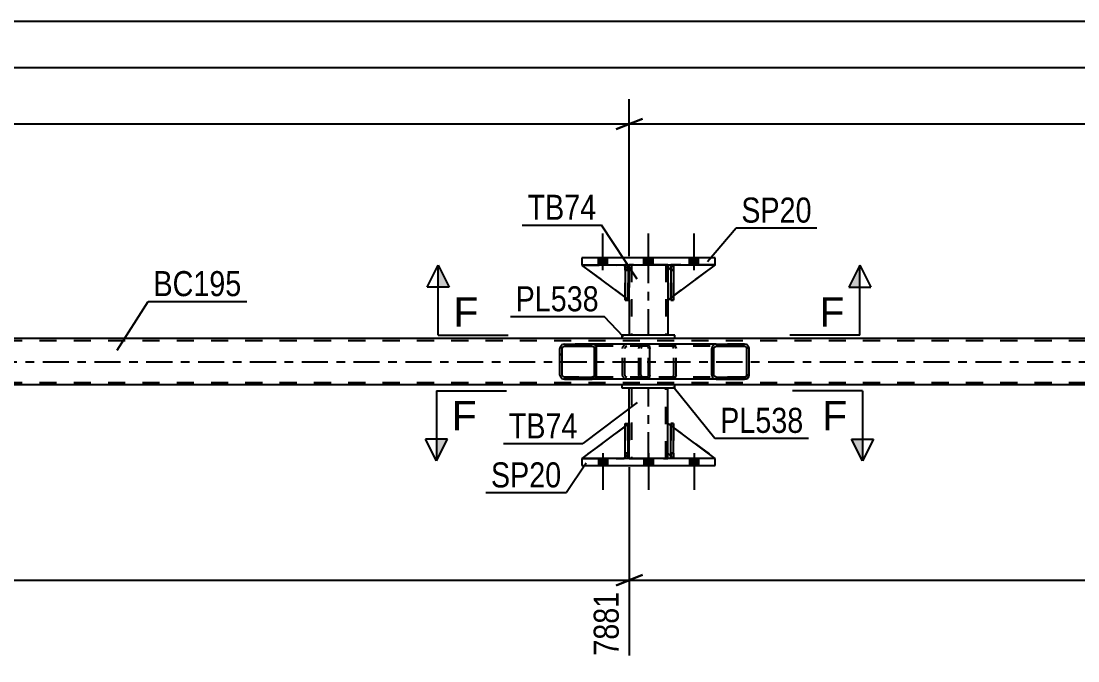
# Model space of a CAD drawing. Header units: millimetres. Extents: x 0 to 841, y 0 to 594.
# Drawn here: x 265 to 385.7, y 204 to 277.1 of the extents above; entities that cross this region are included whole.
import ezdxf

# ---------------------------------------------------------------- set-up
doc = ezdxf.new("R2010")
doc.units = ezdxf.units.MM
doc.linetypes.add('DXK_LINE_DOT2', pattern=[3.9198, 1.9599, -1.9599])
doc.linetypes.add('DXK_LINE_DOT3', pattern=[5.9187, 2.979, -0.9799, 0.9799, -0.9799])
doc.styles.add('Arial', font='ARIAL.TTF', dxfattribs={"height": 0.2})
doc.styles.add('Arial Narrow', font='ARIALN.TTF', dxfattribs={"height": 0.2})

# ---------------------------------------------------------------- blocks, each defined once
blk = doc.blocks.new('Part-800831068-2782 - 2778')
at = {"color": 2, "linetype": 'Continuous'}
for p, q in [((339.25, 227.11), (339.25, 231.11)), ((339.25, 231.11), (339.57, 231.11)), ((339.57, 227.11), (339.57, 231.11)), ((339.25, 227.11), (339.25, 227.11)), ((339.57, 227.11), (339.25, 227.11))]:
    blk.add_line(p, q, dxfattribs=at)
at = {"color": 7, "linetype": 'DXK_LINE_DOT2'}
for p, q in [((339.25, 231.11), (339.25, 227.71)), ((339.57, 227.71), (339.57, 231.11)), ((339.25, 227.71), (339.25, 227.11)), ((339.25, 227.71), (339.57, 227.71)), ((339.57, 227.11), (339.57, 227.71)), ((339.57, 227.11), (339.57, 227.11))]:
    blk.add_line(p, q, dxfattribs=at)
blk = doc.blocks.new('Part-800831068-2814 - 2778')
at = {"color": 2, "linetype": 'Continuous'}
for p, q in [((339.25, 248.95), (338.9, 248.6)), ((344.3, 249.2), (339.57, 245.69)), ((338.9, 248.6), (338.9, 245.2)), ((339.25, 245.46), (338.9, 245.2))]:
    blk.add_line(p, q, dxfattribs=at)
at = {"color": 7, "linetype": 'DXK_LINE_DOT2'}
for p, q in [((339.5, 249.2), (339.25, 248.95)), ((344.3, 249.2), (339.5, 249.2)), ((339.57, 245.69), (339.25, 245.46))]:
    blk.add_line(p, q, dxfattribs=at)
blk = doc.blocks.new('Part-800831068-2780 - 2778')
at = {"color": 7, "linetype": 'DXK_LINE_DOT2'}
for p, q in [((339.57, 231.11), (339.25, 231.11)), ((339.25, 227.71), (339.25, 231.11)), ((339.25, 231.11), (339.25, 227.11)), ((339.57, 231.11), (339.57, 227.71)), ((339.57, 227.11), (339.57, 231.11)), ((339.57, 227.71), (339.25, 227.71)), ((339.25, 227.11), (339.25, 227.71)), ((339.57, 227.11), (339.25, 227.11)), ((339.57, 227.71), (339.57, 227.11)), ((339.57, 227.11), (339.57, 227.11))]:
    blk.add_line(p, q, dxfattribs=at)
blk = doc.blocks.new('Part-800831068-2781 - 2778')
at = {"color": 7, "linetype": 'DXK_LINE_DOT2'}
for p, q in [((334.05, 231.11), (334.37, 231.11)), ((334.05, 227.71), (334.05, 231.11)), ((334.05, 231.11), (334.05, 227.11)), ((334.37, 231.11), (334.37, 227.71)), ((334.37, 227.11), (334.37, 231.02)), ((334.37, 227.71), (334.05, 227.71)), ((334.05, 227.11), (334.05, 227.71)), ((334.37, 227.11), (334.05, 227.11)), ((334.37, 227.71), (334.37, 227.11)), ((334.37, 227.11), (334.37, 227.11))]:
    blk.add_line(p, q, dxfattribs=at)
blk = doc.blocks.new('Part-800831068-2783 - 2778')
at = {"color": 2, "linetype": 'Continuous'}
for p, q in [((334.05, 227.11), (334.05, 231.11)), ((334.05, 231.11), (334.37, 231.11)), ((334.37, 227.11), (334.37, 231.11)), ((334.05, 227.11), (334.05, 227.11)), ((334.37, 227.11), (334.05, 227.11))]:
    blk.add_line(p, q, dxfattribs=at)
at = {"color": 7, "linetype": 'DXK_LINE_DOT2'}
for p, q in [((334.05, 231.11), (334.05, 227.71)), ((334.37, 227.71), (334.37, 231.11)), ((334.05, 227.71), (334.05, 227.11)), ((334.05, 227.71), (334.37, 227.71)), ((334.37, 227.11), (334.37, 227.71)), ((334.37, 227.11), (334.37, 227.11))]:
    blk.add_line(p, q, dxfattribs=at)
blk = doc.blocks.new('Part-800831068-2784 - 2778')
at = {"color": 7, "linetype": 'DXK_LINE_DOT2'}
for p, q in [((334.5, 231.11), (329.1, 227.11)), ((334.5, 227.71), (334.5, 231.11)), ((334.5, 231.11), (334.5, 227.71)), ((329.1, 227.11), (333.9, 227.11)), ((333.9, 227.11), (334.5, 227.71)), ((334.5, 227.71), (333.9, 227.11)), ((334.5, 227.71), (334.5, 227.71))]:
    blk.add_line(p, q, dxfattribs=at)
blk = doc.blocks.new('Part-800831068-2785 - 2778')
at = {"color": 2, "linetype": 'Continuous'}
for p, q in [((334.05, 230.78), (329.1, 227.11)), ((334.5, 231.11), (334.37, 231.02)), ((334.5, 227.71), (334.5, 231.11)), ((334.05, 227.27), (333.9, 227.11)), ((334.5, 227.71), (334.37, 227.59)), ((334.5, 227.71), (334.5, 227.71))]:
    blk.add_line(p, q, dxfattribs=at)
at = {"color": 7, "linetype": 'DXK_LINE_DOT2'}
for p, q in [((334.37, 231.02), (334.05, 230.78)), ((334.5, 227.71), (334.5, 231.11)), ((329.1, 227.11), (333.9, 227.11)), ((334.5, 227.71), (333.9, 227.11)), ((334.37, 227.59), (334.05, 227.27))]:
    blk.add_line(p, q, dxfattribs=at)
blk = doc.blocks.new('Part-800831068-2787 - 2778')
at = {"color": 7, "linetype": 'DXK_LINE_DOT2'}
for p, q in [((338.9, 227.71), (338.9, 231.11)), ((338.9, 231.11), (344.3, 227.11)), ((339.5, 227.11), (338.9, 227.71)), ((344.3, 227.11), (339.5, 227.11))]:
    blk.add_line(p, q, dxfattribs=at)
blk = doc.blocks.new('Part-800831068-2788 - 2778')
at = {"color": 2, "linetype": 'Continuous'}
for p, q in [((338.9, 227.71), (338.9, 231.11)), ((339.25, 230.85), (338.9, 231.11)), ((344.3, 227.11), (339.57, 230.62)), ((339.25, 227.36), (338.9, 227.71))]:
    blk.add_line(p, q, dxfattribs=at)
at = {"color": 7, "linetype": 'DXK_LINE_DOT2'}
for p, q in [((339.57, 230.62), (339.25, 230.85)), ((339.5, 227.11), (339.25, 227.36)), ((344.3, 227.11), (339.5, 227.11)), ((344.3, 227.11), (344.3, 227.11)), ((344.3, 227.11), (344.3, 227.11))]:
    blk.add_line(p, q, dxfattribs=at)
blk = doc.blocks.new('Part-800831068-2865 - 2778')
at = {"color": 7, "linetype": 'DXK_LINE_DOT2'}
for p, q in [((339.25, 248.6), (339.25, 249.2)), ((339.25, 249.2), (339.25, 249.2)), ((339.25, 249.2), (339.25, 245.2)), ((339.57, 249.2), (339.25, 249.2)), ((339.57, 248.6), (339.57, 249.2)), ((339.57, 245.2), (339.57, 249.2)), ((339.25, 245.2), (339.25, 248.6)), ((339.25, 248.6), (339.57, 248.6)), ((339.57, 248.6), (339.57, 245.2)), ((339.25, 245.2), (339.57, 245.2))]:
    blk.add_line(p, q, dxfattribs=at)
blk = doc.blocks.new('Part-800831068-2866 - 2778')
at = {"color": 7, "linetype": 'DXK_LINE_DOT2'}
for p, q in [((334.05, 248.6), (334.05, 249.2)), ((334.05, 249.2), (334.05, 249.2)), ((334.05, 249.2), (334.05, 245.2)), ((334.37, 249.2), (334.05, 249.2)), ((334.37, 248.6), (334.37, 249.2)), ((334.37, 245.2), (334.37, 249.2)), ((334.05, 245.2), (334.05, 248.6)), ((334.05, 248.6), (334.37, 248.6)), ((334.37, 248.6), (334.37, 245.2)), ((334.05, 245.2), (334.37, 245.2))]:
    blk.add_line(p, q, dxfattribs=at)
blk = doc.blocks.new('Part-800831068-2809 - 2778')
at = {"color": 2, "linetype": 'Continuous'}
for p, q in [((339.57, 249.2), (339.25, 249.2)), ((339.25, 249.2), (339.25, 245.2)), ((339.57, 249.2), (339.57, 249.2)), ((339.57, 249.2), (339.57, 245.2)), ((339.57, 245.2), (339.25, 245.2))]:
    blk.add_line(p, q, dxfattribs=at)
at = {"color": 7, "linetype": 'DXK_LINE_DOT2'}
for p, q in [((339.25, 248.6), (339.25, 249.2)), ((339.57, 248.6), (339.57, 249.2)), ((339.57, 249.2), (339.57, 249.2)), ((339.57, 248.6), (339.25, 248.6)), ((339.25, 248.6), (339.25, 245.2)), ((339.57, 245.2), (339.57, 248.6))]:
    blk.add_line(p, q, dxfattribs=at)
blk = doc.blocks.new('Part-800831068-2810 - 2778')
at = {"color": 2, "linetype": 'Continuous'}
for p, q in [((334.37, 249.2), (334.05, 249.2)), ((334.05, 249.2), (334.05, 245.2)), ((334.37, 249.2), (334.37, 249.2)), ((334.37, 249.2), (334.37, 245.2)), ((334.37, 245.2), (334.05, 245.2))]:
    blk.add_line(p, q, dxfattribs=at)
at = {"color": 7, "linetype": 'DXK_LINE_DOT2'}
for p, q in [((334.05, 248.6), (334.05, 249.2)), ((334.37, 248.6), (334.37, 249.2)), ((334.37, 249.2), (334.37, 249.2)), ((334.37, 248.6), (334.05, 248.6)), ((334.05, 248.6), (334.05, 245.2)), ((334.37, 245.2), (334.37, 248.6))]:
    blk.add_line(p, q, dxfattribs=at)
blk = doc.blocks.new('Part-800831068-2811 - 2778')
at = {"color": 7, "linetype": 'DXK_LINE_DOT2'}
for p, q in [((329.1, 249.19), (333.9, 249.2)), ((334.5, 245.2), (329.1, 249.19)), ((333.9, 249.2), (334.5, 248.6)), ((334.5, 248.6), (333.9, 249.2)), ((334.5, 248.6), (334.5, 245.2)), ((334.5, 248.6), (334.5, 248.6)), ((334.5, 248.6), (334.5, 245.2))]:
    blk.add_line(p, q, dxfattribs=at)
blk = doc.blocks.new('Part-800831068-2812 - 2778')
at = {"color": 7, "linetype": 'DXK_LINE_DOT2'}
for p, q in [((333.9, 249.2), (329.1, 249.19)), ((333.9, 249.2), (334.5, 248.6)), ((334.37, 248.72), (334.05, 249.04)), ((334.5, 248.6), (334.5, 245.2)), ((334.37, 245.29), (334.05, 245.53))]:
    blk.add_line(p, q, dxfattribs=at)
at = {"color": 2, "linetype": 'Continuous'}
for p, q in [((334.05, 245.53), (329.1, 249.19)), ((334.05, 249.04), (333.9, 249.2)), ((334.5, 248.6), (334.37, 248.72)), ((334.5, 248.6), (334.5, 248.6)), ((334.5, 245.2), (334.5, 248.6)), ((334.37, 245.29), (334.5, 245.2)), ((334.5, 245.2), (334.5, 245.2))]:
    blk.add_line(p, q, dxfattribs=at)
blk = doc.blocks.new('Part-800831068-2813 - 2778')
at = {"color": 7, "linetype": 'DXK_LINE_DOT2'}
for p, q in [((339.5, 249.2), (338.9, 248.6)), ((338.9, 245.2), (344.3, 249.2)), ((344.3, 249.2), (339.5, 249.2)), ((338.9, 248.6), (338.9, 245.2))]:
    blk.add_line(p, q, dxfattribs=at)
blk = doc.blocks.new('Part-800831068-2864 - 2778')
at = {"color": 2, "linetype": 'Continuous'}
for p, q in [((329.1, 227.11), (329.1, 226.31)), ((344.3, 227.11), (329.1, 227.11)), ((344.3, 226.31), (344.3, 227.11)), ((329.1, 226.31), (344.3, 226.31))]:
    blk.add_line(p, q, dxfattribs=at)
blk = doc.blocks.new('Part-800831068-2833 - 2778')
at = {"linetype": 'Continuous'}
h = blk.add_hatch(dxfattribs=at)
h.set_pattern_fill('', scale=0.7, style=0, pattern_type=0)
h.set_pattern_definition([(45, (348.147, 239.856), (-1.57154, 1.57154), [])])
h.paths.add_polyline_path([(348.19, 239.67), (348.15, 239.86), (348.04, 240.01), (347.87, 240.12), (347.68, 240.15), (344.44, 240.15), (344.24, 240.12), (344.08, 240.01), (343.97, 239.86), (343.93, 239.67), (343.93, 236.63), (343.97, 236.45), (344.08, 236.29), (344.24, 236.19), (344.44, 236.15), (347.68, 236.15), (347.87, 236.19), (348.04, 236.29), (348.15, 236.45), (348.19, 236.63)])
h.paths.add_polyline_path([(347.91, 236.54), (347.86, 236.46), (347.77, 236.41), (347.68, 236.39), (344.44, 236.39), (344.34, 236.41), (344.26, 236.46), (344.2, 236.54), (344.18, 236.63), (344.18, 239.67), (344.2, 239.76), (344.26, 239.84), (344.34, 239.89), (344.44, 239.91), (347.68, 239.91), (347.77, 239.89), (347.86, 239.84), (347.91, 239.76), (347.93, 239.67), (347.93, 236.63)])
at = {"color": 7, "linetype": 'DXK_LINE_DOT2'}
for p, q in [((335.58, 239.67), (335.62, 239.86)), ((335.58, 236.63), (335.58, 239.67)), ((335.85, 239.76), (335.84, 239.67)), ((335.84, 236.63), (335.84, 239.67)), ((335.91, 239.84), (335.85, 239.76)), ((335.9, 240.12), (336.09, 240.15)), ((335.99, 239.89), (335.91, 239.84)), ((336.09, 239.91), (335.99, 239.89)), ((336.57, 240.15), (336.09, 240.15)), ((347.68, 239.91), (336.09, 239.91)), ((339.33, 240.15), (339.52, 240.12)), ((339.42, 239.89), (339.33, 239.91)), ((339.51, 239.84), (339.42, 239.89)), ((339.56, 239.76), (339.51, 239.84)), ((339.58, 239.67), (339.56, 239.76)), ((339.58, 236.63), (339.58, 239.67)), ((339.8, 239.86), (339.84, 239.67)), ((339.84, 236.63), (339.84, 239.67)), ((347.68, 240.15), (344.44, 240.15)), ((335.62, 236.45), (335.58, 236.63)), ((335.84, 236.63), (335.85, 236.54)), ((339.56, 236.54), (339.58, 236.63)), ((339.84, 236.63), (339.8, 236.45)), ((335.85, 236.54), (335.91, 236.46)), ((336.09, 236.15), (335.9, 236.19)), ((335.91, 236.46), (335.99, 236.41)), ((335.99, 236.41), (336.09, 236.39)), ((347.68, 236.39), (336.09, 236.39)), ((336.57, 236.15), (336.09, 236.15)), ((339.33, 236.39), (339.42, 236.41)), ((339.52, 236.19), (339.33, 236.15)), ((339.42, 236.41), (339.51, 236.46)), ((339.51, 236.46), (339.56, 236.54)), ((347.68, 236.15), (344.44, 236.15))]:
    blk.add_line(p, q, dxfattribs=at)
at = {"color": 2, "linetype": 'Continuous'}
for p, q in [((344.44, 240.15), (336.57, 240.15)), ((343.97, 239.86), (343.93, 239.67)), ((343.93, 236.63), (343.93, 239.67)), ((344.18, 239.67), (344.2, 239.76)), ((344.18, 236.63), (344.18, 239.67)), ((344.2, 239.76), (344.26, 239.84)), ((344.44, 240.15), (344.24, 240.12)), ((344.26, 239.84), (344.34, 239.89)), ((344.34, 239.89), (344.44, 239.91)), ((344.44, 240.15), (347.68, 240.15)), ((344.44, 239.91), (347.68, 239.91)), ((347.87, 240.12), (347.68, 240.15)), ((347.68, 239.91), (347.77, 239.89)), ((347.77, 239.89), (347.86, 239.84)), ((347.86, 239.84), (347.91, 239.76)), ((347.91, 239.76), (347.93, 239.67)), ((347.93, 236.63), (347.93, 239.67)), ((348.19, 239.67), (348.15, 239.86)), ((348.19, 236.63), (348.19, 239.67)), ((343.93, 236.63), (343.97, 236.45)), ((344.2, 236.54), (344.18, 236.63)), ((347.93, 236.63), (347.91, 236.54)), ((348.15, 236.45), (348.19, 236.63)), ((344.44, 236.15), (336.57, 236.15)), ((344.26, 236.46), (344.2, 236.54)), ((344.24, 236.19), (344.44, 236.15)), ((344.34, 236.41), (344.26, 236.46)), ((344.44, 236.39), (344.34, 236.41)), ((344.44, 236.39), (347.68, 236.39)), ((344.44, 236.15), (347.68, 236.15)), ((347.77, 236.41), (347.68, 236.39)), ((347.68, 236.15), (347.87, 236.19)), ((347.86, 236.46), (347.77, 236.41)), ((347.91, 236.54), (347.86, 236.46))]:
    blk.add_line(p, q, dxfattribs=at)
at = {"color": 7, "linetype": 'DXK_LINE_DOT2'}
for centre, start, end in [((336.07, 239.65), 110.7584, 155.6801), ((339.35, 239.65), 24.32, 69.2417), ((336.07, 236.65), 204.32, 249.2417), ((339.35, 236.65), 290.7584, 335.6801)]:
    blk.add_arc(centre, 0.496, start, end, dxfattribs=at)
at = {"color": 2, "linetype": 'Continuous'}
for centre, start, end in [((344.42, 239.65), 110.7584, 155.6801), ((347.69, 239.65), 24.32, 69.2417), ((344.42, 236.65), 204.32, 249.2417), ((347.69, 236.65), 290.7584, 335.6801)]:
    blk.add_arc(centre, 0.496, start, end, dxfattribs=at)
blk = doc.blocks.new('Part-800831068-2849 - 2778')
at = {"color": 2, "linetype": 'Continuous'}
for p, q in [((339.7, 235.51), (333.7, 235.51)), ((333.7, 235.11), (333.7, 235.51)), ((339.7, 235.11), (339.7, 235.51)), ((339.7, 235.11), (333.7, 235.11))]:
    blk.add_line(p, q, dxfattribs=at)
blk = doc.blocks.new('Part-800831068-2854 - 2778')
at = {"color": 2, "linetype": 'Continuous'}
for p, q in [((334.5, 231.11), (334.5, 235.11)), ((338.9, 231.11), (338.9, 235.11)), ((334.5, 227.11), (334.5, 227.71)), ((338.9, 227.11), (338.9, 227.71))]:
    blk.add_line(p, q, dxfattribs=at)
at = {"color": 7, "linetype": 'DXK_LINE_DOT2'}
for p, q in [((338.9, 235.11), (334.5, 235.11)), ((334.74, 235.11), (334.74, 227.11)), ((338.66, 227.11), (338.66, 235.11)), ((334.5, 227.71), (334.5, 231.11)), ((338.9, 227.71), (338.9, 231.11)), ((334.5, 227.11), (338.9, 227.11))]:
    blk.add_line(p, q, dxfattribs=at)
at = {"color": 7, "linetype": 'DXK_LINE_DOT3'}
blk.add_line((336.7, 227.11), (336.7, 235.11), dxfattribs=at)
blk = doc.blocks.new('Part-800831068-2859 - 2778')
at = {"color": 2, "linetype": 'Continuous'}
for p, q in [((344.3, 250), (329.1, 250)), ((329.1, 250), (329.1, 249.2)), ((344.3, 249.2), (344.3, 250)), ((329.1, 249.2), (344.3, 249.2))]:
    blk.add_line(p, q, dxfattribs=at)
blk = doc.blocks.new('Part-800831068-2872 - 2778')
at = {"color": 2, "linetype": 'Continuous'}
for p, q in [((334.5, 249.2), (334.5, 248.6)), ((338.9, 249.2), (338.9, 248.6)), ((334.5, 245.2), (334.5, 241.19)), ((338.9, 245.2), (338.9, 241.19))]:
    blk.add_line(p, q, dxfattribs=at)
at = {"color": 7, "linetype": 'DXK_LINE_DOT2'}
for p, q in [((338.9, 249.2), (334.5, 249.2)), ((334.74, 249.2), (334.74, 241.19)), ((338.66, 249.2), (338.66, 241.19)), ((334.5, 248.6), (334.5, 245.2)), ((338.9, 248.6), (338.9, 245.2)), ((338.9, 241.19), (334.5, 241.19))]:
    blk.add_line(p, q, dxfattribs=at)
at = {"color": 7, "linetype": 'DXK_LINE_DOT3'}
blk.add_line((336.7, 241.19), (336.7, 249.2), dxfattribs=at)
blk = doc.blocks.new('Part-800831068-2885 - 2778')
at = {"linetype": 'Continuous'}
h = blk.add_hatch(dxfattribs=at)
h.set_pattern_fill('', scale=0.7, style=0, pattern_type=0)
h.set_pattern_definition([(45, (330.7364, 239.856), (-1.57154, 1.57154), [])])
h.paths.add_polyline_path([(330.77, 239.67), (330.74, 239.86), (330.63, 240.01), (330.46, 240.12), (330.27, 240.15), (327.09, 240.15), (326.9, 240.12), (326.73, 240.01), (326.62, 239.86), (326.58, 239.67), (326.58, 236.63), (326.62, 236.45), (326.73, 236.29), (326.9, 236.19), (327.09, 236.15), (330.27, 236.15), (330.46, 236.19), (330.63, 236.29), (330.74, 236.45), (330.77, 236.63)])
h.paths.add_polyline_path([(330.5, 236.54), (330.45, 236.46), (330.37, 236.41), (330.27, 236.39), (327.09, 236.39), (326.99, 236.41), (326.91, 236.46), (326.86, 236.54), (326.84, 236.63), (326.84, 239.67), (326.86, 239.76), (326.91, 239.84), (326.99, 239.89), (327.09, 239.91), (330.27, 239.91), (330.37, 239.89), (330.45, 239.84), (330.5, 239.76), (330.52, 239.67), (330.52, 236.63)])
at = {"color": 2, "linetype": 'Continuous'}
for p, q in [((326.62, 239.86), (326.58, 239.67)), ((326.58, 236.63), (326.58, 239.67)), ((326.84, 239.67), (326.86, 239.76)), ((326.84, 236.63), (326.84, 239.67)), ((326.86, 239.76), (326.91, 239.84)), ((327.09, 240.15), (326.9, 240.12)), ((326.91, 239.84), (326.99, 239.89)), ((326.99, 239.89), (327.09, 239.91)), ((327.09, 240.15), (330.27, 240.15)), ((327.09, 239.91), (330.27, 239.91)), ((336.57, 240.15), (330.27, 240.15)), ((330.46, 240.12), (330.27, 240.15)), ((330.27, 239.91), (330.37, 239.89)), ((330.37, 239.89), (330.45, 239.84)), ((330.45, 239.84), (330.5, 239.76)), ((330.5, 239.76), (330.52, 239.67)), ((330.52, 236.63), (330.52, 239.67)), ((330.77, 239.67), (330.74, 239.86)), ((330.77, 236.63), (330.77, 239.67)), ((336.57, 240.15), (336.68, 240.12)), ((336.68, 240.12), (336.76, 240.01)), ((336.76, 240.01), (336.82, 239.86)), ((336.82, 239.86), (336.84, 239.67)), ((336.84, 236.63), (336.84, 239.67)), ((326.58, 236.63), (326.62, 236.45)), ((326.86, 236.54), (326.84, 236.63)), ((330.52, 236.63), (330.5, 236.54)), ((330.74, 236.45), (330.77, 236.63)), ((336.84, 236.63), (336.82, 236.45)), ((326.91, 236.46), (326.86, 236.54)), ((326.9, 236.19), (327.09, 236.15)), ((326.99, 236.41), (326.91, 236.46)), ((327.09, 236.39), (326.99, 236.41)), ((327.09, 236.39), (330.27, 236.39)), ((327.09, 236.15), (330.27, 236.15)), ((330.37, 236.41), (330.27, 236.39)), ((330.27, 236.15), (330.46, 236.19)), ((336.57, 236.15), (330.27, 236.15)), ((330.45, 236.46), (330.37, 236.41)), ((330.5, 236.54), (330.45, 236.46)), ((336.68, 236.19), (336.57, 236.15)), ((336.76, 236.29), (336.68, 236.19)), ((336.82, 236.45), (336.76, 236.29))]:
    blk.add_line(p, q, dxfattribs=at)
at = {"color": 7, "linetype": 'DXK_LINE_DOT2'}
for p, q in [((330.27, 240.15), (327.09, 240.15)), ((336.57, 239.91), (327.09, 239.91)), ((333.74, 239.67), (333.77, 239.86)), ((333.74, 236.63), (333.74, 239.67)), ((334.01, 239.76), (333.99, 239.67)), ((333.99, 236.63), (333.99, 239.67)), ((334.06, 239.84), (334.01, 239.76)), ((334.05, 240.12), (334.24, 240.15)), ((334.06, 239.84), (334.08, 239.86)), ((334.08, 239.86), (334.14, 239.89)), ((334.14, 239.89), (334.24, 239.91)), ((335.58, 239.91), (335.58, 240.15)), ((336.62, 239.89), (336.57, 239.91)), ((336.67, 239.84), (336.62, 239.89)), ((336.7, 239.76), (336.67, 239.84)), ((336.71, 239.67), (336.7, 239.76)), ((336.71, 236.63), (336.71, 239.67)), ((333.77, 236.45), (333.74, 236.63)), ((333.99, 236.63), (334.01, 236.54)), ((336.7, 236.54), (336.71, 236.63)), ((336.57, 236.39), (327.09, 236.39)), ((330.27, 236.15), (327.09, 236.15)), ((334.01, 236.54), (334.06, 236.46)), ((334.24, 236.15), (334.05, 236.19)), ((334.06, 236.46), (334.08, 236.45)), ((334.08, 236.45), (334.14, 236.41)), ((334.14, 236.41), (334.24, 236.39)), ((335.58, 236.15), (335.58, 236.39)), ((336.57, 236.39), (336.62, 236.41)), ((336.62, 236.41), (336.67, 236.46)), ((336.67, 236.46), (336.7, 236.54))]:
    blk.add_line(p, q, dxfattribs=at)
at = {"color": 2, "linetype": 'Continuous'}
for centre, start, end in [((327.07, 239.66), 111.1941, 156.1506), ((330.29, 239.66), 23.8494, 68.8059), ((327.07, 236.65), 203.8494, 248.8059), ((330.29, 236.65), 291.1941, 336.1506)]:
    blk.add_arc(centre, 0.492, start, end, dxfattribs=at)
at = {"color": 7, "linetype": 'DXK_LINE_DOT2'}
for centre, start, end in [((334.22, 239.66), 111.1941, 156.1506), ((334.22, 236.65), 203.8494, 248.8059)]:
    blk.add_arc(centre, 0.492, start, end, dxfattribs=at)
blk = doc.blocks.new('Part-800831068-2901 - 2778')
at = {"color": 2, "linetype": 'Continuous'}
for p, q in [((339.7, 241.19), (333.7, 241.19)), ((333.7, 240.79), (333.7, 241.19)), ((339.7, 240.79), (333.7, 240.79)), ((339.7, 240.79), (339.7, 241.19))]:
    blk.add_line(p, q, dxfattribs=at)
blk = doc.blocks.new('Part-800831068-2950 - 2778')
at = {"color": 2, "linetype": 'Continuous'}
for p, q in [((739.46, 240.79), (72.18, 240.79)), ((333.7, 235.51), (169.43, 235.51)), ((589.1, 235.51), (339.7, 235.51))]:
    blk.add_line(p, q, dxfattribs=at)
at = {"color": 7, "linetype": 'DXK_LINE_DOT2'}
for p, q in [((739.46, 240.55), (72.18, 240.55)), ((739.46, 235.75), (72.18, 235.75)), ((339.7, 235.51), (333.7, 235.51))]:
    blk.add_line(p, q, dxfattribs=at)
at = {"color": 7, "linetype": 'DXK_LINE_DOT3'}
blk.add_line((72.18, 238.15), (739.46, 238.15), dxfattribs=at)
blk = doc.blocks.new('Bolt-800831068-2996 - 2778')
at = {"linetype": 'Continuous'}
for points in [[(332.02, 227.11), (330.98, 227.11), (330.98, 226.31), (332.02, 226.31)], [(332.02, 227.11), (330.98, 227.11), (330.98, 226.31), (332.02, 226.31)], [(332.02, 227.11), (330.98, 227.11), (330.98, 226.31), (332.02, 226.31)], [(337.22, 227.11), (336.18, 227.11), (336.18, 226.31), (337.22, 226.31)], [(337.22, 227.11), (336.18, 227.11), (336.18, 226.31), (337.22, 226.31)], [(342.42, 227.11), (341.38, 227.11), (341.38, 226.31), (342.42, 226.31)], [(342.42, 227.11), (341.38, 227.11), (341.38, 226.31), (342.42, 226.31)], [(342.42, 227.11), (341.38, 227.11), (341.38, 226.31), (342.42, 226.31)]]:
    blk.add_hatch(color=1, dxfattribs=at).paths.add_polyline_path(points)
at = {"color": 1, "linetype": 'Continuous'}
for p, q in [((330.98, 227.11), (330.98, 226.31)), ((330.98, 227.11), (330.98, 226.31)), ((330.98, 227.11), (330.98, 226.31)), ((331.5, 227.71), (331.5, 223.51)), ((331.5, 227.71), (331.5, 223.51)), ((331.5, 227.71), (331.5, 223.51)), ((332.02, 227.11), (332.02, 226.31)), ((332.02, 227.11), (332.02, 226.31)), ((332.02, 227.11), (332.02, 226.31)), ((336.18, 227.11), (336.18, 226.31)), ((336.18, 227.11), (336.18, 226.31)), ((336.7, 227.71), (336.7, 223.51)), ((336.7, 227.71), (336.7, 223.51)), ((337.22, 227.11), (337.22, 226.31)), ((337.22, 227.11), (337.22, 226.31)), ((341.38, 227.11), (341.38, 226.31)), ((341.38, 227.11), (341.38, 226.31)), ((341.38, 227.11), (341.38, 226.31)), ((341.9, 227.71), (341.9, 223.51)), ((341.9, 227.71), (341.9, 223.51)), ((341.9, 227.71), (341.9, 223.51)), ((342.42, 227.11), (342.42, 226.31)), ((342.42, 227.11), (342.42, 226.31)), ((342.42, 227.11), (342.42, 226.31))]:
    blk.add_line(p, q, dxfattribs=at)
blk = doc.blocks.new('Bolt-800831068-2997 - 2778')
at = {"linetype": 'Continuous'}
for points in [[(330.98, 249.2), (332.02, 249.2), (332.02, 250), (330.98, 250)], [(330.98, 249.2), (332.02, 249.2), (332.02, 250), (330.98, 250)], [(330.98, 249.2), (332.02, 249.2), (332.02, 250), (330.98, 250)], [(336.18, 249.2), (337.22, 249.2), (337.22, 250), (336.18, 250)], [(336.18, 249.2), (337.22, 249.2), (337.22, 250), (336.18, 250)], [(341.38, 249.2), (342.42, 249.2), (342.42, 250), (341.38, 250)], [(341.38, 249.2), (342.42, 249.2), (342.42, 250), (341.38, 250)], [(341.38, 249.2), (342.42, 249.2), (342.42, 250), (341.38, 250)]]:
    blk.add_hatch(color=1, dxfattribs=at).paths.add_polyline_path(points)
at = {"color": 1, "linetype": 'Continuous'}
for p, q in [((331.5, 248.6), (331.5, 252.8)), ((331.5, 248.6), (331.5, 252.8)), ((331.5, 248.6), (331.5, 252.8)), ((336.7, 248.6), (336.7, 252.8)), ((336.7, 248.6), (336.7, 252.8)), ((341.9, 248.6), (341.9, 252.8)), ((341.9, 248.6), (341.9, 252.8)), ((341.9, 248.6), (341.9, 252.8)), ((330.98, 249.2), (330.98, 250)), ((330.98, 249.2), (330.98, 250)), ((330.98, 249.2), (330.98, 250)), ((332.02, 249.2), (332.02, 250)), ((332.02, 249.2), (332.02, 250)), ((332.02, 249.2), (332.02, 250)), ((336.18, 249.2), (336.18, 250)), ((336.18, 249.2), (336.18, 250)), ((337.22, 249.2), (337.22, 250)), ((337.22, 249.2), (337.22, 250)), ((341.38, 249.2), (341.38, 250)), ((341.38, 249.2), (341.38, 250)), ((341.38, 249.2), (341.38, 250)), ((342.42, 249.2), (342.42, 250)), ((342.42, 249.2), (342.42, 250)), ((342.42, 249.2), (342.42, 250))]:
    blk.add_line(p, q, dxfattribs=at)
blk = doc.blocks.new('StraightDimension-800831068-3117 - 2778')
at = {"color": 7, "linetype": 'Continuous'}
for p, q in [((334.5, 250.2), (334.5, 268.16)), ((336, 265.91), (333, 264.71)), ((334.5, 265.31), (589.9, 265.31))]:
    blk.add_line(p, q, dxfattribs=at)
blk = doc.blocks.new('StraightDimension-800831068-3125 - 2778')
at = {"color": 7, "linetype": 'Continuous'}
for p, q in [((334.5, 250.2), (334.5, 268.16)), ((333, 264.71), (336, 265.91)), ((164.23, 265.31), (334.5, 265.31))]:
    blk.add_line(p, q, dxfattribs=at)
blk = doc.blocks.new('StraightDimension-800831068-3019 - 2778')
at = {"color": 7, "linetype": 'Continuous'}
blk.add_line((63.56, 271.75), (739.46, 271.75), dxfattribs=at)
blk = doc.blocks.new('StraightDimension-800831068-3064 - 2778')
at = {"color": 7, "linetype": 'Continuous'}
for p, q in [((334.5, 226.11), (334.5, 204.57)), ((336, 213.79), (333, 212.59)), ((334.5, 213.19), (589.9, 213.19))]:
    blk.add_line(p, q, dxfattribs=at)
blk = doc.blocks.new('StraightDimension-800831068-3070 - 2778')
at = {"color": 7, "linetype": 'Continuous'}
for p, q in [((334.5, 226.11), (334.5, 204.57)), ((333, 212.59), (336, 213.79)), ((164.23, 213.19), (334.5, 213.19))]:
    blk.add_line(p, q, dxfattribs=at)
at = {"color": 0, "linetype": 'Continuous'}
blk.add_wipeout([(333.9, 212.49), (329.7, 212.49), (329.7, 203.97), (333.9, 203.97)], dxfattribs=at)
at = {"color": 3, "linetype": 'Continuous', "style": 'Arial Narrow'}
blk.add_text('7881', height=2.863, rotation=90.0002, dxfattribs=at).set_placement((333.3, 204.57))
blk = doc.blocks.new('StraightDimension-800831068-3088 - 2778')
at = {"color": 7, "linetype": 'Continuous'}
blk.add_line((62.92, 277.06), (740.1, 277.06), dxfattribs=at)
blk = doc.blocks.new('Mark-800831068-2850 - 2778')
at = {"color": 0}
blk.add_wipeout([(328.6, 229.39), (328.6, 232.39), (320.74, 232.39), (320.74, 229.39)], dxfattribs=at)
blk.add_wipeout([(328.6, 229.39), (328.6, 232.39), (320.74, 232.39), (320.74, 229.39)], dxfattribs=at)
at = {"color": 30, "linetype": 'Continuous'}
for p in [(335.39, 233.5), (320.14, 228.79)]:
    blk.add_line(p, (329.2, 228.79), dxfattribs=at)
at = {"color": 3, "style": 'Arial Narrow'}
blk.add_text('TB74', height=2.863, dxfattribs=at).set_placement((320.74, 229.39))
blk = doc.blocks.new('Mark-800831068-2868 - 2778')
at = {"color": 0}
blk.add_wipeout([(330.74, 254.36), (330.74, 257.36), (322.88, 257.36), (322.88, 254.36)], dxfattribs=at)
blk.add_wipeout([(330.74, 254.36), (330.74, 257.36), (322.88, 257.36), (322.88, 254.36)], dxfattribs=at)
at = {"color": 30, "linetype": 'Continuous'}
for p in [(322.28, 253.76), (335.39, 247.58)]:
    blk.add_line(p, (331.34, 253.76), dxfattribs=at)
at = {"color": 3, "style": 'Arial Narrow'}
blk.add_text('TB74', height=2.863, dxfattribs=at).set_placement((322.88, 254.36))
blk = doc.blocks.new('Mark-800831068-2845 - 2778')
at = {"color": 0}
blk.add_wipeout([(354.39, 230.02), (354.39, 233.02), (344.89, 233.02), (344.89, 230.02)], dxfattribs=at)
blk.add_wipeout([(354.39, 230.02), (354.39, 233.02), (344.89, 233.02), (344.89, 230.02)], dxfattribs=at)
at = {"color": 30, "linetype": 'Continuous'}
for p, q in [((339.5, 235.31), (344.29, 229.42)), ((344.29, 229.42), (354.99, 229.42))]:
    blk.add_line(p, q, dxfattribs=at)
at = {"color": 3, "style": 'Arial Narrow'}
blk.add_text('PL538', height=2.863, dxfattribs=at).set_placement((344.89, 230.02))
blk = doc.blocks.new('Mark-800831068-2855 - 2778')
at = {"color": 0}
blk.add_wipeout([(355.34, 254.04), (355.34, 257.04), (347.3, 257.04), (347.3, 254.04)], dxfattribs=at)
blk.add_wipeout([(355.34, 254.04), (355.34, 257.04), (347.3, 257.04), (347.3, 254.04)], dxfattribs=at)
at = {"color": 30, "linetype": 'Continuous'}
for p, q in [((343.44, 249.59), (346.7, 253.44)), ((346.7, 253.44), (355.94, 253.44))]:
    blk.add_line(p, q, dxfattribs=at)
at = {"color": 3, "style": 'Arial Narrow'}
blk.add_text('SP20', height=2.863, dxfattribs=at).set_placement((347.3, 254.04))
blk = doc.blocks.new('Mark-800831068-2860 - 2778')
at = {"color": 0}
blk.add_wipeout([(326.73, 223.79), (326.73, 226.79), (318.7, 226.79), (318.7, 223.79)], dxfattribs=at)
blk.add_wipeout([(326.73, 223.79), (326.73, 226.79), (318.7, 226.79), (318.7, 223.79)], dxfattribs=at)
at = {"color": 30, "linetype": 'Continuous'}
for p in [(329.56, 226.56), (318.1, 223.19)]:
    blk.add_line(p, (327.33, 223.19), dxfattribs=at)
at = {"color": 3, "style": 'Arial Narrow'}
blk.add_text('SP20', height=2.863, dxfattribs=at).set_placement((318.7, 223.79))
blk = doc.blocks.new('Mark-800831068-2897 - 2778')
at = {"color": 0}
blk.add_wipeout([(331.03, 243.91), (331.03, 246.91), (321.52, 246.91), (321.52, 243.91)], dxfattribs=at)
blk.add_wipeout([(331.03, 243.91), (331.03, 246.91), (321.52, 246.91), (321.52, 243.91)], dxfattribs=at)
at = {"color": 30, "linetype": 'Continuous'}
for p in [(320.92, 243.31), (333.86, 241)]:
    blk.add_line(p, (331.63, 243.31), dxfattribs=at)
at = {"color": 3, "style": 'Arial Narrow'}
blk.add_text('PL538', height=2.863, dxfattribs=at).set_placement((321.52, 243.91))
blk = doc.blocks.new('Mark-800831068-2946 - 2778')
at = {"color": 0}
blk.add_wipeout([(290.2, 245.64), (290.2, 248.64), (280.15, 248.64), (280.15, 245.64)], dxfattribs=at)
blk.add_wipeout([(290.2, 245.64), (290.2, 248.64), (280.15, 248.64), (280.15, 245.64)], dxfattribs=at)
at = {"color": 30, "linetype": 'Continuous'}
for p, q in [((276.02, 239.48), (279.55, 245.04)), ((279.55, 245.04), (290.8, 245.04))]:
    blk.add_line(p, q, dxfattribs=at)
at = {"color": 3, "style": 'Arial Narrow'}
blk.add_text('BC195', height=2.863, dxfattribs=at).set_placement((280.15, 245.64))
blk = doc.blocks.new('SectionMark-800831068-3156 - 2778')
at = {"linetype": 'Continuous'}
for points in [[(312.47, 229.32), (313.72, 229.32), (312.47, 226.82)], [(359.89, 229.32), (361.14, 229.32), (361.14, 226.82)]]:
    blk.add_hatch(color=6, dxfattribs=at).paths.add_polyline_path(points)
at = {"color": 6, "linetype": 'Continuous'}
for p, q in [((312.47, 234.82), (320.47, 234.82)), ((312.47, 234.82), (312.47, 226.82)), ((361.14, 234.82), (353.14, 234.82)), ((361.14, 234.82), (361.14, 226.82)), ((312.47, 226.82), (311.22, 229.32)), ((313.72, 229.32), (311.22, 229.32)), ((312.47, 226.82), (313.72, 229.32)), ((359.89, 229.32), (362.39, 229.32)), ((361.14, 226.82), (359.89, 229.32)), ((362.39, 229.32), (361.14, 226.82))]:
    blk.add_line(p, q, dxfattribs=at)
at = {"color": 0, "linetype": 'Continuous'}
for points in [[(317.07, 230.32), (317.07, 233.82), (314.22, 233.82), (314.22, 230.32)], [(359.39, 230.32), (359.39, 233.82), (356.54, 233.82), (356.54, 230.32)]]:
    blk.add_wipeout(points, dxfattribs=at)
at = {"color": 3, "linetype": 'Continuous', "style": 'Arial'}
for p in [(314.22, 230.32), (356.54, 230.32)]:
    blk.add_text('F', height=3.34, dxfattribs=at).set_placement(p)
blk = doc.blocks.new('SectionMark-800831068-3160 - 2778')
at = {"linetype": 'Continuous'}
for points in [[(313.91, 246.67), (312.66, 246.67), (312.66, 249.17)], [(360.83, 246.67), (359.58, 246.67), (360.83, 249.17)]]:
    blk.add_hatch(color=6, dxfattribs=at).paths.add_polyline_path(points)
at = {"color": 6, "linetype": 'Continuous'}
for p, q in [((311.41, 246.67), (312.66, 249.17)), ((312.66, 241.17), (312.66, 249.17)), ((312.66, 249.17), (313.91, 246.67)), ((360.83, 249.17), (359.58, 246.67)), ((360.83, 241.17), (360.83, 249.17)), ((360.83, 249.17), (362.08, 246.67)), ((313.91, 246.67), (311.41, 246.67)), ((359.58, 246.67), (362.08, 246.67)), ((312.66, 241.17), (320.66, 241.17)), ((360.83, 241.17), (352.83, 241.17))]:
    blk.add_line(p, q, dxfattribs=at)
at = {"color": 0, "linetype": 'Continuous'}
for points in [[(317.26, 242.17), (317.26, 245.67), (314.41, 245.67), (314.41, 242.17)], [(359.08, 242.17), (359.08, 245.67), (356.23, 245.67), (356.23, 242.17)]]:
    blk.add_wipeout(points, dxfattribs=at)
at = {"color": 3, "linetype": 'Continuous', "style": 'Arial'}
for p in [(314.41, 242.17), (356.23, 242.17)]:
    blk.add_text('F', height=3.34, dxfattribs=at).set_placement(p)

msp = doc.modelspace()

# ---------------------------------------------------------------- block references
for name in ['Bolt-800831068-2997 - 2778', 'Part-800831068-2859 - 2778', 'Part-800831068-2811 - 2778', 'Part-800831068-2812 - 2778', 'Part-800831068-2866 - 2778', 'Part-800831068-2810 - 2778', 'Part-800831068-2872 - 2778', 'Part-800831068-2814 - 2778', 'Part-800831068-2813 - 2778', 'Part-800831068-2865 - 2778', 'Part-800831068-2809 - 2778', 'Part-800831068-2950 - 2778', 'Part-800831068-2901 - 2778', 'Part-800831068-2885 - 2778', 'Part-800831068-2833 - 2778', 'Part-800831068-2849 - 2778', 'Part-800831068-2854 - 2778', 'Part-800831068-2784 - 2778', 'Part-800831068-2785 - 2778', 'Part-800831068-2781 - 2778', 'Part-800831068-2783 - 2778', 'Part-800831068-2787 - 2778', 'Part-800831068-2788 - 2778', 'Part-800831068-2782 - 2778', 'Part-800831068-2780 - 2778', 'Part-800831068-2864 - 2778', 'Bolt-800831068-2996 - 2778']:
    msp.add_blockref(name, (0, 0))

# ---------------------------------------------------------------- next in the draw order: block references
for name in ['StraightDimension-800831068-3117 - 2778', 'Mark-800831068-2845 - 2778', 'Mark-800831068-2850 - 2778', 'StraightDimension-800831068-3064 - 2778']:
    msp.add_blockref(name, (0, 0))

# ---------------------------------------------------------------- next in the draw order: block references
for name in ['StraightDimension-800831068-3125 - 2778', 'StraightDimension-800831068-3070 - 2778']:
    msp.add_blockref(name, (0, 0))

# ---------------------------------------------------------------- next in the draw order: block references
for name in ['StraightDimension-800831068-3019 - 2778', 'Mark-800831068-2860 - 2778']:
    msp.add_blockref(name, (0, 0))

# ---------------------------------------------------------------- next in the draw order: block references
for name in ['StraightDimension-800831068-3088 - 2778', 'SectionMark-800831068-3156 - 2778']:
    msp.add_blockref(name, (0, 0))

# ---------------------------------------------------------------- next in the draw order: block references
for name in ['Mark-800831068-2868 - 2778', 'Mark-800831068-2855 - 2778', 'Mark-800831068-2946 - 2778', 'Mark-800831068-2897 - 2778']:
    msp.add_blockref(name, (0, 0))

# ---------------------------------------------------------------- next in the draw order: block references
msp.add_blockref('SectionMark-800831068-3160 - 2778', (0, 0))

doc.saveas('drawing.dxf')
